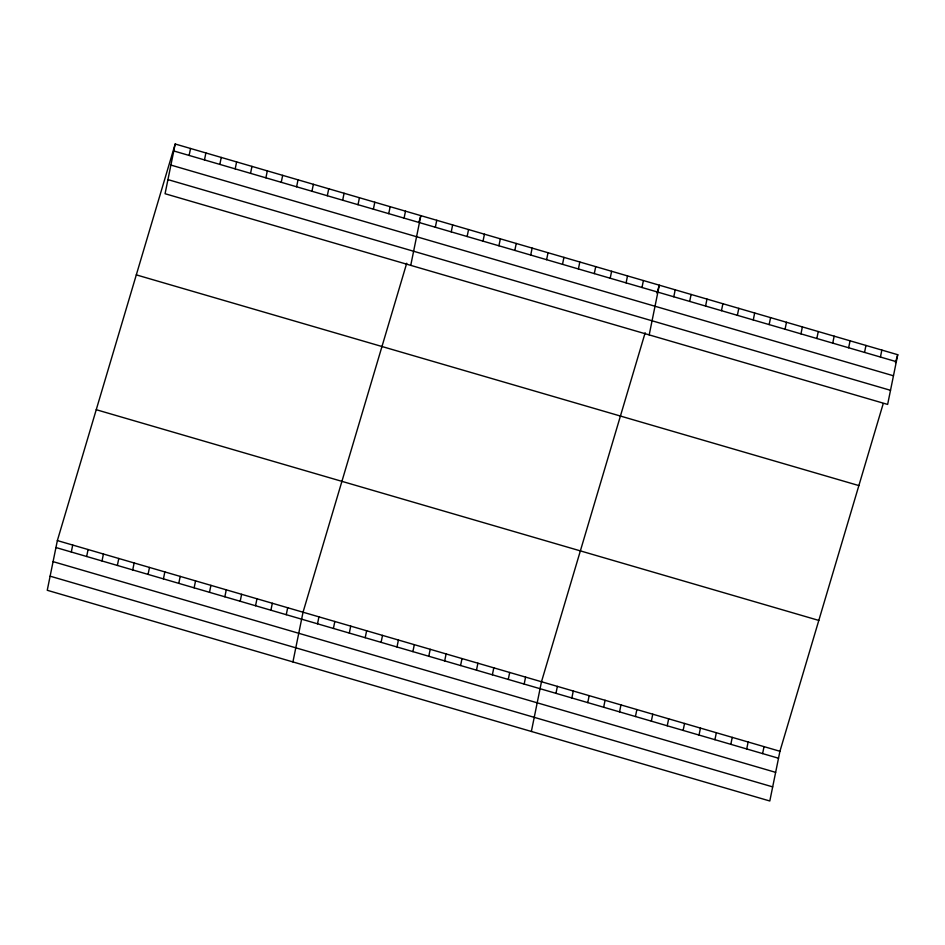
<?xml version="1.0" encoding="UTF-8"?>
<svg xmlns="http://www.w3.org/2000/svg" width="945" height="945" viewBox="0 0 945 945"><rect width="100%" height="100%" fill="white"/><g stroke="black" fill="none" stroke-linecap="round" stroke-linejoin="round"><path stroke-width="1.42" d="M175.191 144.006L165.068 193.725L887.639 404.425L897.75 354.718L175.191 144.006L57.361 540.575L47.25 590.282L769.809 800.994L779.932 751.275L883.221 403.621M71.3 552.01L72.718 545.052M86.656 556.487L88.074 549.529M102.013 560.964L103.43 554.006M189.13 155.441L190.536 148.483M117.369 565.441L118.786 558.483M204.474 159.918L205.892 152.96M132.725 569.918L134.143 562.96M219.831 164.395L221.248 157.437M148.07 574.395L149.487 567.437M235.187 168.883L236.604 161.914M163.426 578.872L164.843 571.914M250.543 173.36L251.961 166.391M178.782 583.348L180.2 576.391M265.899 177.837L267.317 170.868M194.138 587.825L195.556 580.868M281.256 182.314L282.673 175.345M209.495 592.302L210.912 585.345M296.612 186.791L298.018 179.822M224.851 596.779L226.268 589.822M311.956 191.268L313.374 184.31M240.207 601.256L241.613 594.299M327.313 195.745L328.73 188.787M255.552 605.733L256.969 598.776M342.669 200.222L344.086 193.264M270.908 610.21L272.325 603.253M358.025 204.699L359.443 197.741M286.264 614.699L287.682 607.73M373.381 209.176L374.799 202.218M292.926 661.925L303.038 612.206L406.716 263.23M388.738 213.653L390.155 206.695M317.52 623.806L318.938 616.849M404.082 218.13L405.499 211.172M333.408 628.437L334.825 621.479M410.744 265.368L420.856 215.649L418.895 222.252M349.307 633.079L350.725 626.122M435.338 227.249L436.755 220.279M365.207 637.71L366.625 630.752M451.237 231.879L452.655 224.922M381.107 642.352L382.524 635.383M467.137 236.51L468.543 229.552M396.994 646.982L398.412 640.025M483.025 241.152L484.442 234.195M412.894 651.625L414.312 644.655M498.925 245.783L500.342 238.825M428.794 656.255L430.211 649.298M514.824 250.425L516.242 243.456M444.693 660.886L446.099 653.928M530.712 255.055L532.13 248.098M460.581 665.528L461.999 658.57M546.612 259.686L548.029 252.728M476.481 670.159L477.898 663.201M562.511 264.328L563.929 257.371M492.38 674.801L493.798 667.832M578.411 268.959L579.817 262.001M508.268 679.431L509.686 672.474M594.299 273.601L595.716 266.644M524.168 684.074L525.585 677.104M610.198 278.232L611.616 271.274M531.362 731.465L541.485 681.747L645.163 332.77M626.098 282.874L627.515 275.905M555.967 693.335L557.373 686.377M641.986 287.504L643.403 280.547M571.855 697.977L573.272 691.019M649.191 334.896L659.303 285.177L656.952 293.115M587.755 702.607L589.172 695.65M673.785 296.777L675.202 289.82M603.654 707.25L605.072 700.28M689.685 301.408L691.102 294.45M619.554 711.88L620.959 704.923M705.572 306.05L706.99 299.092M635.442 716.523L636.859 709.553M721.472 310.681L722.89 303.723M651.341 721.153L652.759 714.196M737.372 315.323L738.789 308.353M667.241 725.784L668.658 718.826M753.271 319.953L754.677 312.996M683.129 730.426L684.546 723.468M769.159 324.584L770.577 317.626M699.028 735.056L700.446 728.099M785.059 329.226L786.476 322.269M714.928 739.699L716.345 732.729M800.958 333.857L802.376 326.899M730.828 744.329L732.233 737.372M816.846 338.499L818.264 331.541M746.715 748.972L748.133 742.002M832.746 343.13L834.163 336.172M762.615 753.602L764.032 746.644M848.645 347.772L850.063 340.802M864.545 352.402L865.963 345.445M880.433 357.033L881.85 350.075M895.399 362.644L897.75 354.718M173.774 150.964L896.332 361.675M170.903 165.08L893.462 375.779M167.938 179.609L890.509 390.32M136.304 274.877L858.863 485.576M96.248 409.705L818.807 620.416M57.361 540.575L779.932 751.275M55.944 547.533L778.515 758.233M53.074 561.637L775.644 772.348M50.12 576.178L772.679 786.878"/></g></svg>
